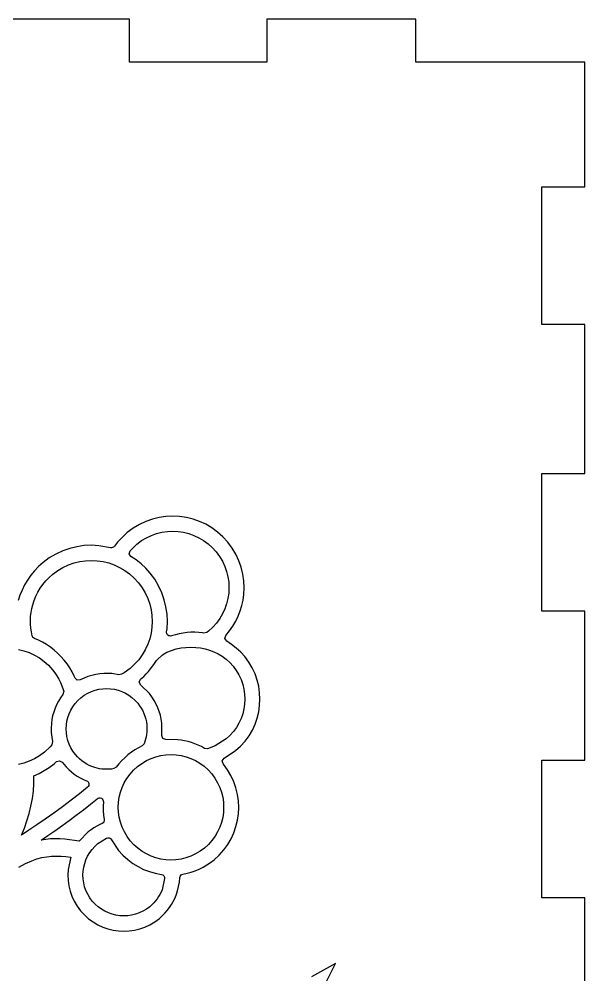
# Model space of a CAD drawing. Extents: x -338 to 50, y -399 to 300.
# Drawn here: x -87.3 to -47.8, y 233.4 to 300.1 of the extents above; entities that cross this region are included whole.
import ezdxf

# ---------------------------------------------------------------- set-up
doc = ezdxf.new("R2010")
doc.units = 0
doc.layers.add('LAYER_1', color=7, linetype='CONTINUOUS')

msp = doc.modelspace()

# ---------------------------------------------------------------- linework, layer by layer
at = {"layer": 'LAYER_1', "color": 250}
for points in [[(-47.7984, 228.3602), (-47.7984, 238.7602), (-50.7984, 238.7602), (-50.7984, 248.3602), (-47.7984, 248.3602), (-47.7984, 258.7602), (-50.7984, 258.7602), (-50.7984, 268.3602), (-47.7984, 268.3602), (-47.7984, 278.7602), (-50.7984, 278.7602), (-50.7984, 288.3602), (-47.7984, 288.3602), (-47.7984, 297.0602), (-59.5983, 297.0602), (-59.5983, 300.0602), (-69.9983, 300.0602), (-69.9983, 297.0602), (-79.5983, 297.0602), (-79.5983, 300.0602), (-89.9983, 300.0602)], [(-87.324, 240.8877), (-86.8589, 241.1425), (-86.4123, 241.342), (-86.0637, 241.4649), (-85.7211, 241.5567), (-85.3829, 241.6199), (-85.0474, 241.6567), (-84.713, 241.6694), (-84.378, 241.6604), (-84.0407, 241.632), (-83.6994, 241.5865), (-83.8854, 240.7167), (-83.904, 240.342), (-83.8867, 239.9666), (-83.8333, 239.5933), (-83.7434, 239.2248), (-83.6169, 238.8639), (-83.4534, 238.5133), (-83.2526, 238.1758), (-83.0144, 237.8543), (-82.745, 237.5584), (-82.4527, 237.2963), (-82.1404, 237.0681), (-81.8107, 236.8741), (-81.4665, 236.7147), (-81.1105, 236.5902), (-80.7456, 236.5006), (-80.3744, 236.4465), (-79.9997, 236.4279), (-79.6243, 236.4452), (-79.251, 236.4986), (-78.8825, 236.5885), (-78.5215, 236.715), (-78.1709, 236.8785), (-77.8335, 237.0793), (-77.512, 237.3175), (-77.3153, 237.4905), (-77.1328, 237.6737), (-76.9647, 237.8664), (-76.8111, 238.0677), (-76.6719, 238.2769), (-76.5474, 238.4933), (-76.4376, 238.7161), (-76.3425, 238.9444), (-76.2435, 239.2407), (-76.1685, 239.5428), (-76.1176, 239.8491), (-76.0909, 240.1582), (-76.0717, 240.2465), (-76.0259, 240.3207), (-75.9582, 240.3756), (-75.8731, 240.4059), (-75.5838, 240.4665), (-75.2975, 240.5455), (-75.0153, 240.643), (-74.738, 240.7591), (-74.4665, 240.8938), (-74.2017, 241.0473), (-73.9445, 241.2197), (-73.6958, 241.4109), (-73.3374, 241.7372), (-73.0198, 242.0912), (-72.7435, 242.4695), (-72.5086, 242.8688), (-72.3155, 243.2857), (-72.1646, 243.7168), (-72.0562, 244.1588), (-71.9906, 244.6083), (-71.9681, 245.0621), (-71.989, 245.5167), (-72.0537, 245.9689), (-72.1626, 246.4153), (-72.3159, 246.8524), (-72.514, 247.277), (-72.7571, 247.6857), (-73.0456, 248.0751), (-73.0613, 248.0941), (-73.1172, 248.3145), (-72.9811, 248.4966), (-72.1896, 249.0222), (-71.8369, 249.3434), (-71.5244, 249.6918), (-71.2523, 250.0641), (-71.0212, 250.457), (-70.8312, 250.8673), (-70.6827, 251.2916), (-70.576, 251.7266), (-70.5114, 252.1691), (-70.4893, 252.6157), (-70.5099, 253.0632), (-70.5736, 253.5082), (-70.6808, 253.9475), (-70.8316, 254.3777), (-71.0265, 254.7956), (-71.2658, 255.1978), (-71.5497, 255.581), (-71.8346, 255.8972), (-72.1416, 256.1816), (-72.4683, 256.4338), (-72.8123, 256.6537), (-72.9409, 256.8412), (-72.8761, 257.0591), (-72.6166, 257.3717), (-72.386, 257.7007), (-72.1845, 258.0442), (-72.0123, 258.4002), (-71.8696, 258.7667), (-71.7567, 259.142), (-71.6736, 259.5241), (-71.6206, 259.911), (-71.5969, 260.389), (-71.619, 260.868), (-71.6872, 261.3443), (-71.8018, 261.8145), (-71.9633, 262.275), (-72.1719, 262.7223), (-72.4281, 263.1529), (-72.732, 263.5631), (-73.0758, 263.9406), (-73.4487, 264.2752), (-73.8472, 264.5663), (-74.2678, 264.8138), (-74.707, 265.0171), (-75.1611, 265.1761), (-75.6268, 265.2903), (-76.1004, 265.3594), (-76.5784, 265.3831), (-77.0573, 265.3611), (-77.5336, 265.2929), (-78.0038, 265.1782), (-78.4643, 265.0167), (-78.9116, 264.8081), (-79.3421, 264.552), (-79.7524, 264.248), (-80.4446, 263.5548), (-80.6534, 263.2811), (-80.7094, 263.2226), (-80.7778, 263.1849), (-80.8543, 263.1696), (-80.9348, 263.1781), (-81.7481, 263.3216), (-82.2568, 263.3468), (-82.7666, 263.3233), (-83.2735, 263.2507), (-83.7739, 263.1287), (-84.2639, 262.9568), (-84.7399, 262.7348), (-85.198, 262.4622), (-85.6346, 262.1387), (-85.9461, 261.8617), (-86.2309, 261.5658), (-86.4887, 261.2527), (-86.7194, 260.9242), (-86.9229, 260.5819), (-87.0989, 260.2276), (-87.2474, 259.8629), (-87.3681, 259.4896)], [(-87.3502, 256.0811), (-86.9689, 255.9875), (-86.5969, 255.8573), (-86.2372, 255.6907), (-85.8927, 255.4879), (-85.5662, 255.2494), (-85.2608, 254.9754), (-84.9792, 254.6661), (-84.8145, 254.4525), (-84.6666, 254.2331), (-84.5353, 254.0087), (-84.4207, 253.7801), (-84.1963, 253.1702), (-84.2434, 252.9356), (-84.4097, 252.7083), (-84.5577, 252.4716), (-84.6874, 252.2265), (-84.7985, 251.9741), (-84.891, 251.7155), (-84.9648, 251.4517), (-85.0198, 251.184), (-85.0558, 250.9133), (-85.0737, 250.5964), (-85.0657, 250.2786), (-85.0316, 249.9617), (-84.9714, 249.6475), (-85.028, 249.4152), (-85.028, 249.4152), (-85.134, 249.2964), (-85.5402, 248.9159), (-85.8763, 248.6669), (-86.229, 248.457), (-86.5953, 248.2861), (-86.9725, 248.1538), (-87.3576, 248.0599)], [(-66.0647, 232.4485), (-65.2219, 234.162), (-66.892, 233.2337)]]:
    msp.add_lwpolyline(points, dxfattribs=at)
for points in [[(-79.5583, 262.9688), (-79.0815, 263.432), (-78.7581, 263.6717), (-78.4187, 263.8736), (-78.0662, 264.0381), (-77.7032, 264.1654), (-77.3326, 264.2558), (-76.9571, 264.3095), (-76.5796, 264.3269), (-76.2029, 264.3082), (-75.8296, 264.2537), (-75.4627, 264.1637), (-75.1047, 264.0384), (-74.7586, 263.8781), (-74.427, 263.683), (-74.1129, 263.4535), (-73.819, 263.1898), (-73.548, 262.8922), (-73.3084, 262.5688), (-73.1064, 262.2294), (-72.942, 261.8769), (-72.8147, 261.5139), (-72.7243, 261.1433), (-72.6705, 260.7678), (-72.6531, 260.3903), (-72.6718, 260.0136), (-72.7263, 259.6403), (-72.8163, 259.2734), (-72.9416, 258.9154), (-73.1019, 258.5693), (-73.297, 258.2377), (-73.5265, 257.9236), (-73.7902, 257.6296), (-74.0878, 257.3586), (-74.196, 257.272), (-74.4006, 257.2198), (-74.4962, 257.2343), (-74.7668, 257.2646), (-75.0389, 257.2791), (-75.3115, 257.2777), (-75.584, 257.2604), (-75.8557, 257.2271), (-76.1257, 257.1778), (-76.3933, 257.1123), (-76.6578, 257.0306), (-76.7248, 257.0165), (-76.7906, 257.0197), (-76.8534, 257.0399), (-76.9111, 257.0766), (-76.9583, 257.1263), (-76.9902, 257.184), (-77.006, 257.248), (-77.005, 257.3164), (-76.9806, 257.5233), (-76.9554, 258.0321), (-76.9789, 258.5418), (-77.0515, 259.0487), (-77.1735, 259.5491), (-77.3453, 260.0391), (-77.5674, 260.5151), (-77.8399, 260.9732), (-78.1634, 261.4098), (-78.4659, 261.7477), (-78.7904, 262.0538), (-79.1347, 262.328), (-79.4966, 262.5701), (-79.6199, 262.7552), (-79.5583, 262.9688)], [(-83.4023, 254.0801), (-83.4657, 254.2234), (-83.6117, 254.5154), (-83.7766, 254.799), (-83.9604, 255.0732), (-84.1632, 255.337), (-84.3848, 255.5895), (-84.6191, 255.8242), (-84.8652, 256.0409), (-85.122, 256.2396), (-85.3887, 256.4201), (-85.6643, 256.5824), (-85.9479, 256.7263), (-86.2386, 256.8518), (-86.2953, 256.8821), (-86.3414, 256.9234), (-86.376, 256.9748), (-86.3981, 257.0352), (-86.4541, 257.3047), (-86.4924, 257.5764), (-86.5131, 257.8493), (-86.5162, 258.1225), (-86.502, 258.3951), (-86.4704, 258.6662), (-86.4216, 258.9348), (-86.3556, 259.2002), (-86.259, 259.4986), (-86.1401, 259.7903), (-85.9989, 260.0739), (-85.8356, 260.3481), (-85.6503, 260.6114), (-85.4431, 260.8625), (-85.2142, 261.1001), (-84.9637, 261.3228), (-84.614, 261.5819), (-84.2469, 261.8003), (-83.8657, 261.9782), (-83.4731, 262.1158), (-83.0723, 262.2136), (-82.6663, 262.2718), (-82.2581, 262.2906), (-81.8506, 262.2704), (-81.4469, 262.2114), (-81.05, 262.1141), (-80.6629, 261.9785), (-80.2886, 261.8051), (-79.9301, 261.5942), (-79.5903, 261.346), (-79.2725, 261.0608), (-78.9794, 260.7389), (-78.7203, 260.3892), (-78.5019, 260.0222), (-78.324, 259.6409), (-78.1864, 259.2484), (-78.0886, 258.8476), (-78.0304, 258.4416), (-78.0116, 258.0333), (-78.0318, 257.6259), (-78.0908, 257.2222), (-78.1881, 256.8253), (-78.3237, 256.4382), (-78.4971, 256.0638), (-78.708, 255.7053), (-78.9562, 255.3656), (-79.2414, 255.0477), (-79.5633, 254.7546), (-79.9783, 254.4522), (-80.1543, 254.3451), (-80.3445, 254.3163), (-80.8233, 254.3934), (-81.1053, 254.4106), (-81.3881, 254.4073), (-81.6704, 254.3834), (-81.9512, 254.3388), (-82.2291, 254.2733), (-82.503, 254.1869), (-82.7717, 254.0794), (-83.0339, 253.9507), (-83.2467, 253.9341), (-83.4023, 254.0801)], [(-77.3528, 250.083), (-77.3468, 250.9409), (-77.3851, 251.2144), (-77.443, 251.4854), (-77.5205, 251.7529), (-77.6177, 252.0157), (-77.7349, 252.2727), (-77.872, 252.5228), (-78.0292, 252.7649), (-78.2066, 252.9979), (-78.8121, 253.5899), (-78.9133, 253.7923), (-78.8204, 253.9988), (-78.6096, 254.1885), (-78.4264, 254.3726), (-78.2673, 254.5502), (-78.129, 254.7201), (-77.9011, 255.0331), (-77.7153, 255.3038), (-77.679, 255.3454), (-77.3154, 255.6827), (-77.2837, 255.7079), (-76.9865, 255.8818), (-76.6703, 256.0181), (-76.3399, 256.1194), (-76, 256.1883), (-75.6556, 256.2272), (-75.3112, 256.2388), (-74.9717, 256.2256), (-74.6419, 256.1902), (-74.3217, 256.13), (-74.0074, 256.0409), (-73.7012, 255.923), (-73.4051, 255.7767), (-73.1214, 255.602), (-72.8522, 255.3992), (-72.5996, 255.1685), (-72.3657, 254.9101), (-72.1461, 254.6137), (-71.961, 254.3026), (-71.8102, 253.9794), (-71.6936, 253.6467), (-71.6107, 253.307), (-71.5614, 252.9629), (-71.5455, 252.6169), (-71.5626, 252.2716), (-71.6125, 251.9295), (-71.6951, 251.5931), (-71.8099, 251.265), (-71.9569, 250.9477), (-72.1357, 250.6439), (-72.346, 250.356), (-72.5877, 250.0865), (-72.8605, 249.8382), (-73.6168, 249.3583), (-74.1504, 249.1565), (-74.3547, 249.1809), (-74.5768, 249.2999), (-74.804, 249.4064), (-75.0357, 249.5004), (-75.2714, 249.5817), (-75.5105, 249.6505), (-75.7525, 249.7065), (-75.9969, 249.7498), (-76.243, 249.7803), (-77.0703, 249.7888), (-77.281, 249.8692), (-77.3528, 250.083)], [(-80.6878, 247.7639), (-80.8562, 247.7383), (-81.0255, 247.7229), (-81.1951, 247.7177), (-81.3646, 247.7226), (-81.5334, 247.7376), (-81.7011, 247.7626), (-81.8671, 247.7977), (-82.031, 247.8427), (-82.2199, 247.9083), (-82.4045, 247.9876), (-82.5839, 248.0805), (-82.7575, 248.187), (-82.9243, 248.307), (-83.0836, 248.4404), (-83.2345, 248.5872), (-83.3764, 248.7472), (-83.5482, 248.979), (-83.6929, 249.2223), (-83.8108, 249.4751), (-83.9021, 249.7353), (-83.9669, 250.001), (-84.0054, 250.2701), (-84.018, 250.5407), (-84.0046, 250.8108), (-83.9655, 251.0784), (-83.9009, 251.3414), (-83.8111, 251.598), (-83.6961, 251.8462), (-83.5563, 252.0838), (-83.3918, 252.309), (-83.2027, 252.5197), (-82.9894, 252.714), (-82.7576, 252.8858), (-82.5143, 253.0305), (-82.2615, 253.1484), (-82.0013, 253.2397), (-81.7356, 253.3045), (-81.4665, 253.343), (-81.1959, 253.3556), (-80.9258, 253.3422), (-80.6582, 253.3031), (-80.3952, 253.2385), (-80.1386, 253.1487), (-79.8904, 253.0337), (-79.6528, 252.8939), (-79.4276, 252.7294), (-79.2169, 252.5403), (-79.0226, 252.327), (-78.893, 252.1569), (-78.7782, 251.9804), (-78.6781, 251.7983), (-78.5926, 251.6115), (-78.5216, 251.4206), (-78.4651, 251.2266), (-78.423, 251.0301), (-78.3952, 250.8321), (-78.3827, 250.6626), (-78.3804, 250.493), (-78.3883, 250.3236), (-78.4062, 250.1551), (-78.4341, 249.9879), (-78.472, 249.8225), (-78.5198, 249.6594), (-78.5775, 249.4991), (-78.7111, 249.3569), (-78.971, 249.225), (-79.2246, 249.0759), (-79.4711, 248.9093), (-79.7098, 248.7253), (-79.9364, 248.5267), (-80.1475, 248.317), (-80.3429, 248.097), (-80.5225, 247.8675), (-80.6878, 247.7639)], [(-76.3456, 248.7291), (-75.9964, 248.6781), (-75.653, 248.5939), (-75.3181, 248.4766), (-74.9942, 248.3266), (-74.684, 248.1441), (-74.3901, 247.9294), (-74.1151, 247.6827), (-73.8615, 247.4042), (-73.6373, 247.1016), (-73.4484, 246.7841), (-73.2945, 246.4542), (-73.1754, 246.1146), (-73.0909, 245.7679), (-73.0406, 245.4166), (-73.0243, 245.0634), (-73.0418, 244.7109), (-73.0928, 244.3617), (-73.177, 244.0183), (-73.2942, 243.6834), (-73.4442, 243.3595), (-73.6267, 243.0493), (-73.8414, 242.7554), (-74.0882, 242.4804), (-74.3666, 242.2268), (-74.6692, 242.0026), (-74.9868, 241.8137), (-75.3166, 241.6599), (-75.6563, 241.5408), (-76.003, 241.4562), (-76.3543, 241.4059), (-76.7074, 241.3896), (-77.0599, 241.4071), (-77.4091, 241.4581), (-77.7525, 241.5423), (-78.0875, 241.6596), (-78.4113, 241.8096), (-78.7215, 241.9921), (-79.0154, 242.2068), (-79.2905, 242.4536), (-79.544, 242.732), (-79.7682, 243.0346), (-79.9571, 243.3521), (-80.111, 243.682), (-80.2301, 244.0216), (-80.3147, 244.3683), (-80.365, 244.7196), (-80.3813, 245.0728), (-80.3638, 245.4253), (-80.3128, 245.7745), (-80.2286, 246.1179), (-80.1113, 246.4528), (-79.9613, 246.7767), (-79.7788, 247.0868), (-79.5641, 247.3807), (-79.3173, 247.6558), (-79.0389, 247.9093), (-78.7363, 248.1335), (-78.4188, 248.3224), (-78.0889, 248.4763), (-77.7493, 248.5954), (-77.4026, 248.68), (-77.0513, 248.7303), (-76.6981, 248.7466), (-76.3456, 248.7291)], [(-87.1448, 243.1266), (-86.9427, 243.62), (-86.763, 244.1221), (-86.608, 244.6322), (-86.4798, 245.1494), (-86.381, 245.673), (-86.3136, 246.202), (-86.2801, 246.7358), (-86.2828, 247.2735), (-85.9125, 247.4335), (-85.5523, 247.6245), (-85.2039, 247.8466), (-84.8693, 248.0999), (-84.6911, 248.2539), (-84.4884, 248.321), (-84.3023, 248.2164), (-84.1924, 248.0763), (-84.0227, 247.8833), (-83.8431, 247.7041), (-83.6542, 247.5388), (-83.4569, 247.3876), (-83.2519, 247.2504), (-83.0399, 247.1274), (-82.8216, 247.0186), (-82.5979, 246.9242), (-82.5363, 246.8912), (-82.4873, 246.8452), (-82.4522, 246.7878), (-82.4323, 246.7208), (-82.4296, 246.651), (-82.4445, 246.5854), (-82.4761, 246.526), (-82.5238, 246.475), (-83.0894, 246.0157), (-83.6803, 245.5571), (-84.2856, 245.1048), (-84.8943, 244.6641), (-85.4956, 244.2405), (-86.0784, 243.8394), (-86.6318, 243.4663), (-87.1448, 243.1266)], [(-83.1117, 242.6979), (-83.4505, 242.7586), (-83.7853, 242.8077), (-84.1172, 242.8437), (-84.4474, 242.8651), (-84.7773, 242.8702), (-85.1079, 242.8575), (-85.4405, 242.8254), (-85.7764, 242.7724), (-85.308, 243.0909), (-84.8216, 243.4274), (-84.323, 243.779), (-83.8183, 244.1429), (-83.3132, 244.5161), (-82.8137, 244.8957), (-82.3256, 245.2787), (-81.855, 245.6624), (-81.788, 245.7036), (-81.7146, 245.7229), (-81.6389, 245.7199), (-81.5646, 245.694), (-81.5006, 245.6483), (-81.4544, 245.5882), (-81.4278, 245.5173), (-81.4228, 245.4388), (-81.4369, 245.1355), (-81.4317, 244.8316), (-81.407, 244.5281), (-81.3627, 244.2261), (-81.3617, 244.1358), (-81.3898, 244.0532), (-81.4435, 243.9846), (-81.5197, 243.9361), (-81.6734, 243.867), (-81.884, 243.759), (-82.0886, 243.638), (-82.2867, 243.5039), (-82.4776, 243.3567), (-83.1117, 242.6979)], [(-77.1507, 240.0984), (-77.3278, 239.3196), (-77.3973, 239.1535), (-77.4776, 238.9913), (-77.5686, 238.8337), (-77.6703, 238.6812), (-77.7827, 238.5344), (-77.9056, 238.3938), (-78.039, 238.2599), (-78.1829, 238.1334), (-78.4176, 237.9595), (-78.6639, 237.813), (-78.9197, 237.6937), (-79.1831, 237.6013), (-79.4521, 237.5357), (-79.7245, 237.4967), (-79.9984, 237.4841), (-80.2718, 237.4977), (-80.5426, 237.5372), (-80.809, 237.6025), (-81.0687, 237.6935), (-81.3199, 237.8098), (-81.5605, 237.9513), (-81.7884, 238.1179), (-82.0017, 238.3092), (-82.1984, 238.5252), (-82.3723, 238.7599), (-82.5188, 239.0062), (-82.6382, 239.262), (-82.7305, 239.5255), (-82.7961, 239.7944), (-82.8351, 240.0668), (-82.8478, 240.3408), (-82.8342, 240.6142), (-82.7947, 240.885), (-82.7294, 241.1513), (-82.6384, 241.411), (-82.5221, 241.6622), (-82.3805, 241.9028), (-82.214, 242.1307), (-82.0227, 242.344), (-81.8067, 242.5407), (-81.2135, 242.9187), (-81.113, 242.9449), (-81.0149, 242.9329), (-80.9287, 242.8862), (-80.8643, 242.8082), (-80.3599, 242.0611), (-80.0538, 241.7228), (-79.723, 241.4207), (-79.3703, 241.1549), (-78.9985, 240.9258), (-78.6104, 240.7336), (-78.2088, 240.5787), (-77.7965, 240.4613), (-77.3764, 240.3816), (-77.2811, 240.3486), (-77.2073, 240.2848), (-77.1616, 240.1987), (-77.1507, 240.0984)]]:
    msp.add_lwpolyline(points, close=True, dxfattribs=at)

doc.saveas('drawing.dxf')
